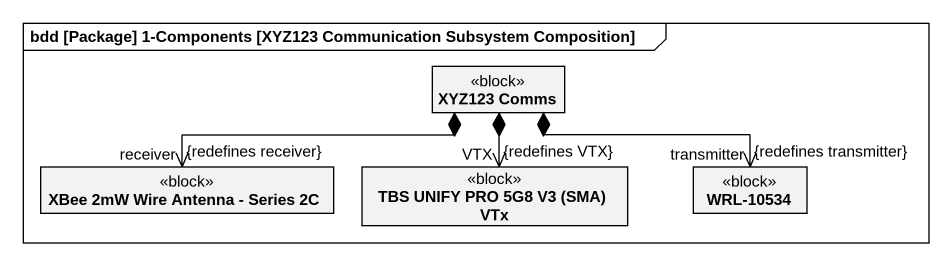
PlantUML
@startuml
mainframe bdd [Package] 1-Components [XYZ123 Communication Subsystem Composition]
hide circle
hide empty members
class "XYZ123 Comms" as XYZ123_Comms <<block>>
class "XBee 2mW Wire Antenna - Series 2C" as XBee_2mW_Wire_Antenna <<block>>
class "TBS UNIFY PRO 5G8 V3 (SMA) VTx" as TBS_UNIFY_PRO_5G8_V3_SMA_VTx <<block>>
class "WRL-10534" as WRL_10534 <<block>>
XBee_2mW_Wire_Antenna "receiver\n{redefines receiver}" <-right-* XYZ123_Comms
TBS_UNIFY_PRO_5G8_V3_SMA_VTx "VTX\n{redefines VTX}" <-up-* XYZ123_Comms
WRL_10534 "transmitter\n{redefines transmitter}" <-left-* XYZ123_Comms
@enduml
